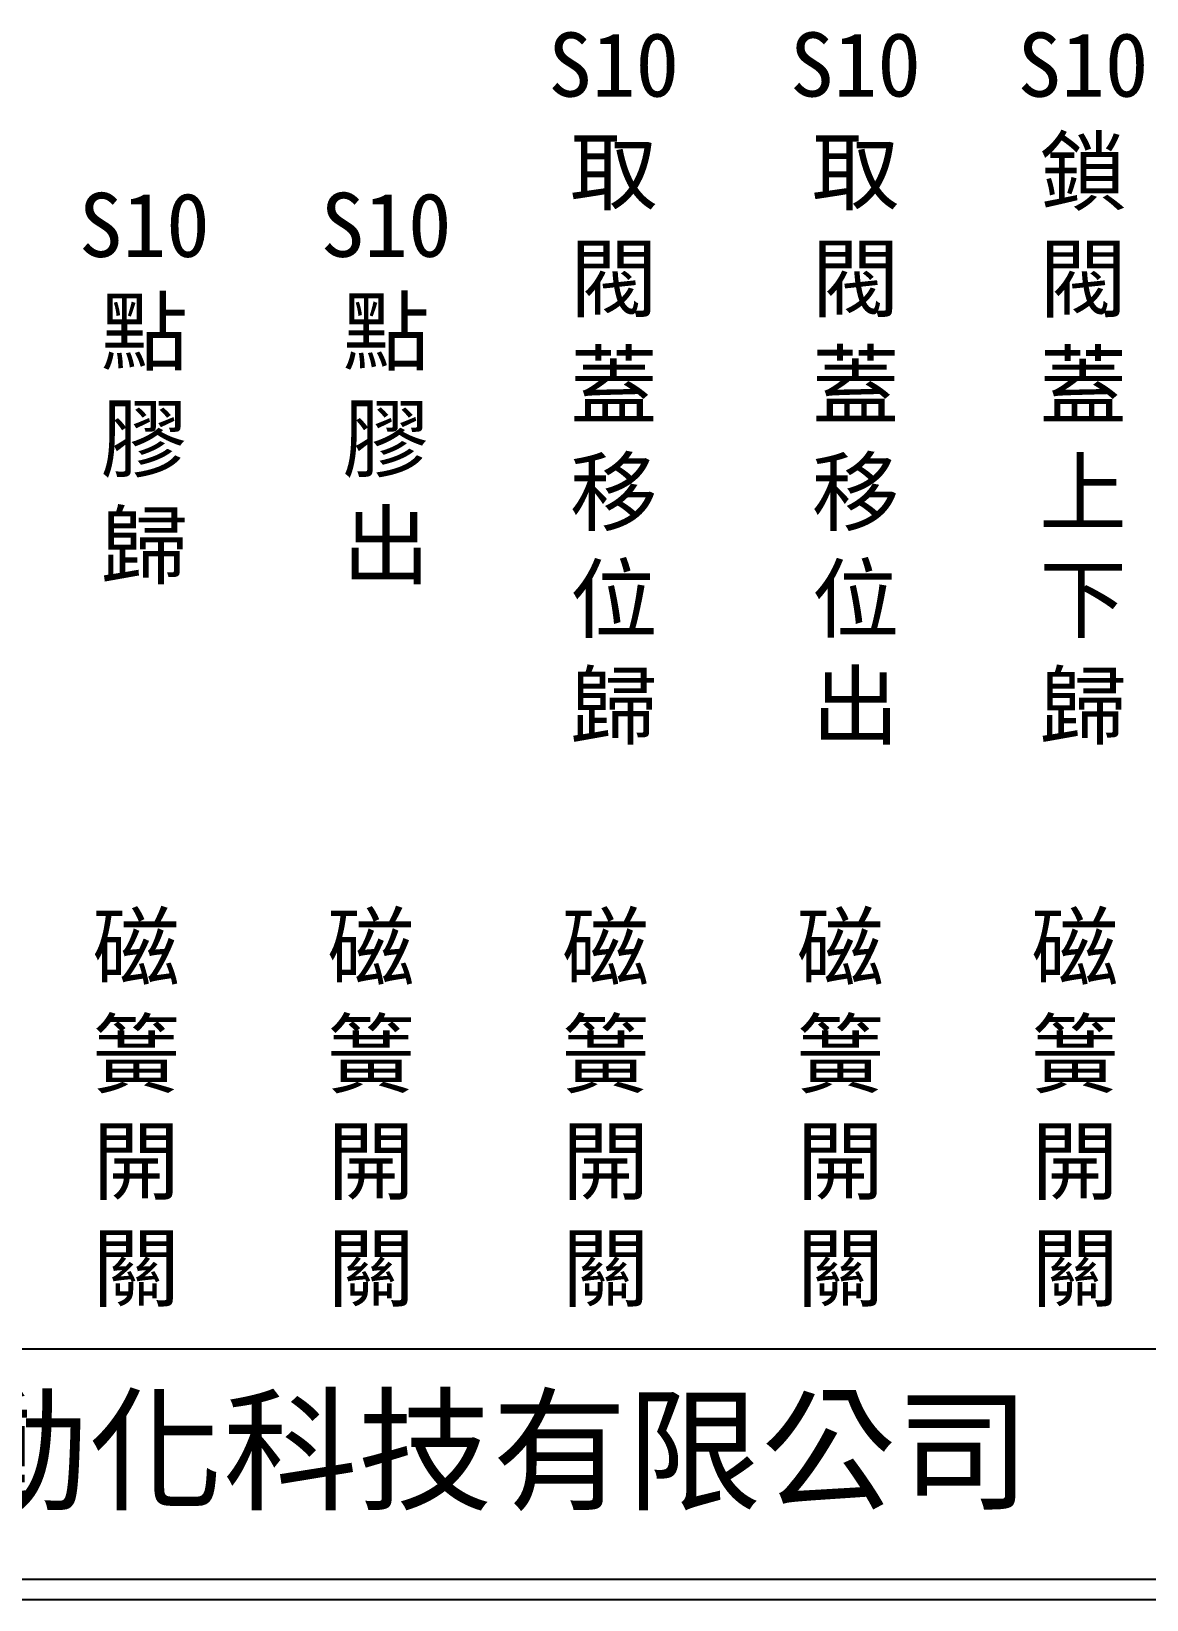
# Model space of a CAD drawing. Extents: x 275 to 562, y 265 to 469.
# Drawn here: x 342.7 to 410.6, y 264.9 to 360.3 of the extents above; entities that cross this region are included whole.
import ezdxf

# ---------------------------------------------------------------- set-up
doc = ezdxf.new("R2010")
doc.units = 0
doc.layers.add('圖框層', color=7, linetype='CONTINUOUS')
doc.layers.add('標尺寸層', color=3, linetype='CONTINUOUS')
doc.styles.add('CNS', font='romanc.shx', dxfattribs={"bigfont": 'chineset.shx'})
doc.styles.add('STSL', font='kaiu.ttf')

msp = doc.modelspace()

# ---------------------------------------------------------------- linework, layer by layer
at = {"layer": '圖框層', "color": 7}
for p, q in [((276.148, 280.195), (560.648, 280.195)), ((276.148, 266.195), (560.648, 266.195)), ((274.898, 264.945), (561.898, 264.945))]:
    msp.add_line(p, q, dxfattribs=at)

# ---------------------------------------------------------------- texts
at = {"layer": '圖框層', "color": 4, "style": 'STSL'}
msp.add_text('泓陞自動化科技有限公司', height=6, dxfattribs=at).set_placement((313.501, 271.022))
at = {"layer": '標尺寸層', "color": 7, "char_height": 3.9, "width": 4.96081, "attachment_point": 5, "style": 'CNS'}
for s, insert in [('{\\fDFKai-SB|b0|i0|c136|p65;S10取閥蓋移位歸}', (378.179, 338.611)), ('{\\fDFKai-SB|b0|i0|c136|p65;S10取閥蓋移位出}', (392.891, 338.611)), ('{\\fDFKai-SB|b0|i0|c136|p65;S10鎖閥蓋上下歸}', (406.734, 338.607)), ('{\\fDFKai-SB|b0|i0|c136|p65;S10點膠歸}', (349.623, 338.611)), ('{\\fDFKai-SB|b0|i0|c136|p65;S10點膠出}', (364.336, 338.611)), ('{\\fDFKai-SB|b0|i0|c136|p65;磁簧開關}', (349.13, 294.665)), ('{\\fDFKai-SB|b0|i0|c136|p65;磁簧開關}', (363.412, 294.665)), ('{\\fDFKai-SB|b0|i0|c136|p65;磁簧開關}', (377.686, 294.665)), ('{\\fDFKai-SB|b0|i0|c136|p65;磁簧開關}', (391.967, 294.665)), ('{\\fDFKai-SB|b0|i0|c136|p65;磁簧開關}', (406.241, 294.665))]:
    msp.add_mtext(s, dxfattribs=dict(at, insert=insert))

doc.saveas('drawing.dxf')
